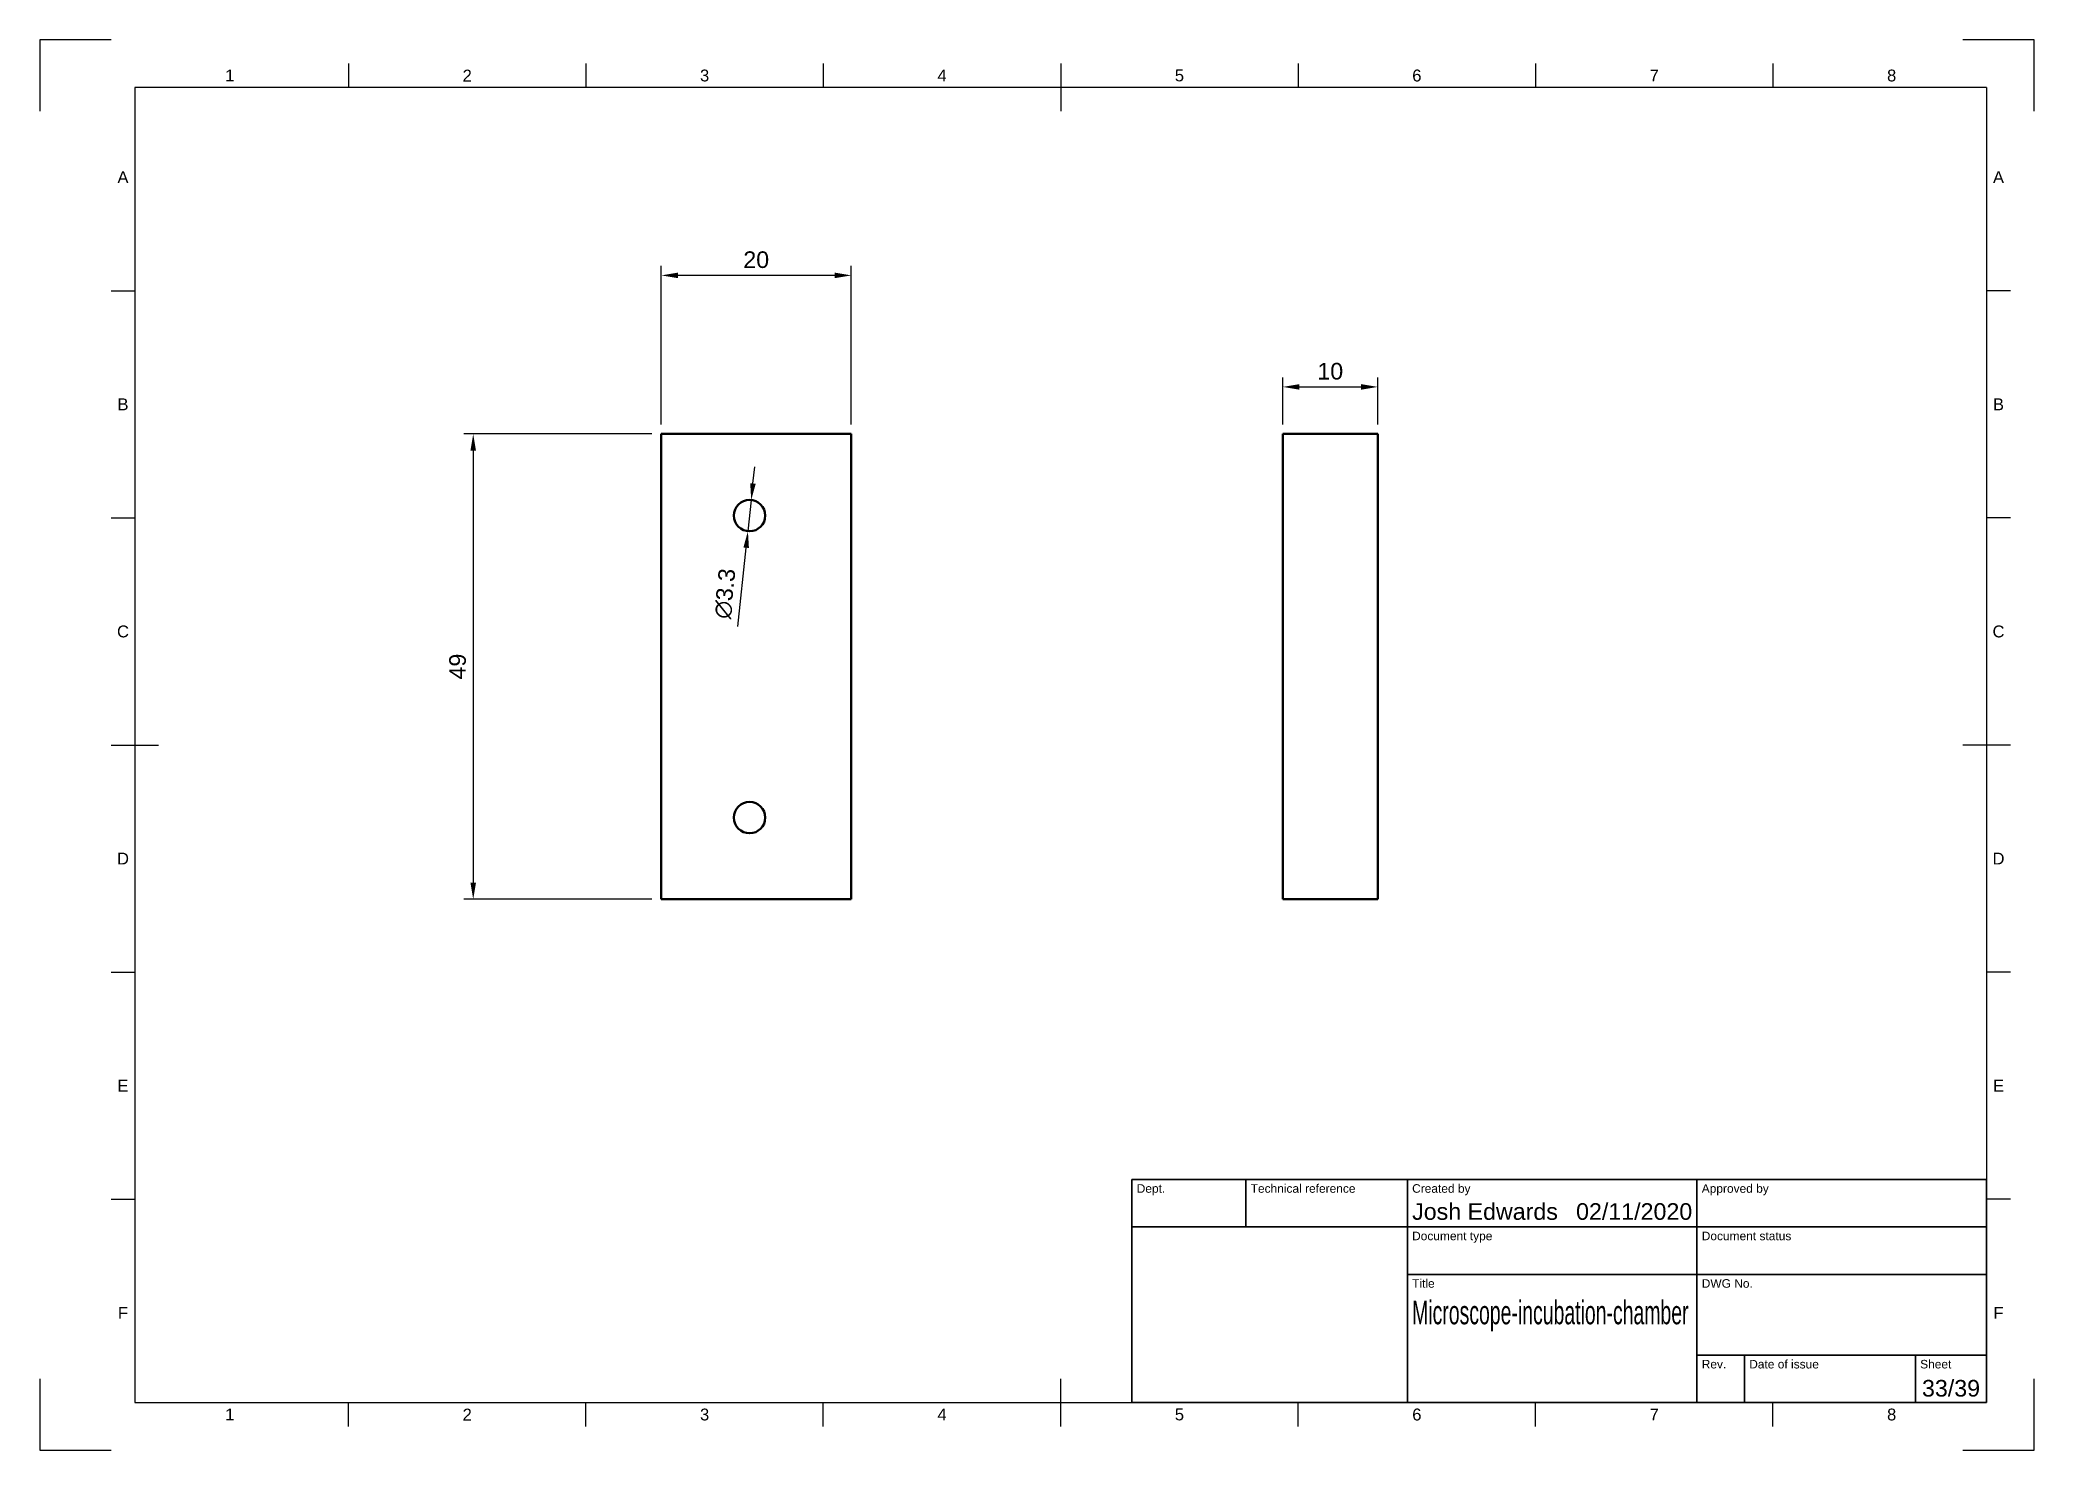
# Model space of a CAD drawing. Header units: millimetres. Extents: x 0 to 420, y 0 to 297.
import ezdxf
from ezdxf.enums import TextEntityAlignment as Align

# ---------------------------------------------------------------- set-up
doc = ezdxf.new("R2010")
doc.units = ezdxf.units.MM
doc.header["$LTSCALE"] = 0.75
for name, color, linetype, lineweight in [('Border', 7, 'Continuous', 25), ('Dimensions', 7, 'Continuous', 25), ('TitleBlock', 7, 'Continuous', 35), ('Visible', 7, 'Continuous', 50)]:
    doc.layers.add(name, color=color, linetype=linetype, lineweight=lineweight)
doc.styles.add('FusionTitle', font='')
doc.styles.get("Standard").update_dxf_attribs({"font": 'arial.ttf'})
doc.styles.get('FusionTitle').set_extended_font_data('Arial Unicode MS')
doc.dimstyles.new('ISO-25', dxfattribs={"dimtxt": 3.5, "dimasz": 3.5, "dimexe": 2, "dimexo": 2, "dimgap": 1.5, "dimtad": 1, "dimzin": 12, "dimdsep": 46, "dimtxsty": 'Standard', "dimcen": 0, "dimclrd": 256, "dimclre": 256, "dimclrt": 256, "dimazin": 3, "dimtp": 0.1, "dimtm": 0.1, "dimtfac": 0.714, "dimtmove": 0, "dimatfit": 3, "dimfxl": 1, "dimtzin": 12, "dimarcsym": 0})

# ---------------------------------------------------------------- blocks, each defined once
blk = doc.blocks.new('ISO_A3_SHEET')
at = {"layer": 'Border'}
for p, q in [((15, 297), (0, 297)), ((0, 297), (0, 282)), ((420, 297), (405, 297)), ((420, 282), (420, 297)), ((65, 292), (65, 287)), ((115, 292), (115, 287)), ((165, 292), (165, 287)), ((215, 292), (215, 282)), ((265, 292), (265, 287)), ((315, 292), (315, 287)), ((365, 292), (365, 287)), ((410, 287), (20, 287)), ((20, 287), (20, 10)), ((410, 287), (410, 10)), ((15, 244.16666), (20, 244.16666)), ((415, 244.16666), (410, 244.16666)), ((15, 196.33333), (20, 196.33333)), ((415, 196.33333), (410, 196.33333)), ((15, 148.5), (25, 148.5)), ((415, 148.5), (405, 148.5)), ((15, 100.66667), (20, 100.66667)), ((415, 100.66667), (410, 100.66667)), ((15, 52.83334), (20, 52.83334)), ((415, 52.83334), (410, 52.83334)), ((0, 15), (0, 0)), ((215, 5), (215, 15)), ((420, 0), (420, 15)), ((20, 10), (410, 10)), ((65, 5), (65, 10)), ((115, 5), (115, 10)), ((165, 5), (165, 10)), ((265, 5), (265, 10)), ((315, 5), (315, 10)), ((365, 5), (365, 10)), ((0, 0), (15, 0)), ((405, 0), (420, 0))]:
    blk.add_line(p, q, dxfattribs=at)
at = {"layer": 'Border', "style": 'FusionTitle'}
for s, p in [('1', (40, 289.5)), ('2', (90, 289.5)), ('3', (140, 289.5)), ('4', (190, 289.5)), ('5', (240, 289.5)), ('6', (290, 289.5)), ('7', (340, 289.5)), ('8', (390, 289.5)), ('A', (17.5, 268.08333)), ('A', (412.5, 268.08333)), ('B', (17.5, 220.25)), ('B', (412.5, 220.25)), ('C', (17.5, 172.41667)), ('C', (412.5, 172.41667)), ('D', (17.5, 124.58334)), ('D', (412.5, 124.58334)), ('E', (17.5, 76.75001)), ('E', (412.5, 76.75001)), ('F', (17.5, 28.91668)), ('F', (412.5, 28.91668)), ('1', (40, 7.5)), ('2', (90, 7.5)), ('3', (140, 7.5)), ('4', (190, 7.5)), ('5', (240, 7.5)), ('6', (290, 7.5)), ('7', (340, 7.5)), ('8', (390, 7.5))]:
    blk.add_text(s, height=2.5, dxfattribs=at).set_placement(p, align=Align.MIDDLE)
blk = doc.blocks.new('ISO_TITLEBLOCK')
at = {"layer": 'TitleBlock'}
for p, q in [((0, 47), (-180, 47)), ((-180, 47), (-180, 0)), ((-156, 37), (-156, 47)), ((-122, 0), (-122, 47)), ((-61, 0), (-61, 47)), ((0, 0), (0, 47)), ((-180, 37), (0, 37)), ((-122, 27), (0, 27)), ((-61, 10), (0, 10)), ((-51, 0), (-51, 10)), ((-15, 0), (-15, 10)), ((-180, 0), (0, 0))]:
    blk.add_line(p, q, dxfattribs=at)
at = {"layer": 'TitleBlock', "style": 'FusionTitle'}
for s, p in [('Dept.', (-179, 46)), ('Technical reference', (-155, 46)), ('Created by', (-121, 46)), ('Approved by', (-60, 46)), ('Document type', (-121, 36)), ('Document status', (-60, 36)), ('Title', (-121, 26)), ('DWG No.', (-60, 26)), ('Rev.', (-60, 9)), ('Date of issue', (-50, 9)), ('Sheet', (-14, 9))]:
    blk.add_text(s, height=1.8, dxfattribs=at).set_placement(p, align=Align.TOP_LEFT)
for tag, p, height in [('DEPT', (-179, 38.5), 3.5), ('TECHNICAL_REFERENCE', (-155, 38.5), 3.5), ('CREATED_BY', (-121, 38.5), 3.5), ('APPROVED_BY', (-60, 38.5), 3.5), ('DOCUMENT_TYPE', (-121, 28.5), 3.5), ('DOCUMENT_STATUS', (-60, 28.5), 3.5), ('TITLE_1', (-121, 16.5), 5), ('TITLE_2', (-121, 9), 5), ('TITLE_3', (-121, 1.5), 5), ('DATE_OF_ISSUE', (-50, 1.5), 3.5)]:
    blk.add_attdef(tag, p, '', height=height, dxfattribs=at)
for tag, p in [('CREATED_DATE', (-62, 38.5)), ('APPROVED_DATE', (-1, 38.5))]:
    blk.add_attdef(tag, text='', height=3.5, dxfattribs=at).set_placement(p, align=Align.RIGHT)
for tag, height, p in [('DRAWING_NUMBER', 5, (-30.5, 16.6)), ('REV', 3.5, (-56, 3.1)), ('SHEET', 3.5, (-7.5, 3.1))]:
    blk.add_attdef(tag, text='', height=height, dxfattribs=at).set_placement(p, align=Align.MIDDLE)
blk = doc.blocks.new('*D9')
at = {"layer": 'Defpoints', "color": 0, "transparency": 16777216}
for p in [(130.864801, 247.40202), (130.864801, 214.01182), (170.864801, 214.01182)]:
    blk.add_point(p, dxfattribs=at)
at = {"layer": 'Dimensions', "lineweight": -2, "transparency": 16777216}
for p, q in [((130.864801, 216.01182), (130.864801, 249.40202)), ((170.864801, 216.01182), (170.864801, 249.40202)), ((167.364801, 247.40202), (134.364801, 247.40202))]:
    blk.add_line(p, q, dxfattribs=at)
at = {"layer": 'Dimensions', "transparency": 16777216}
for points in [[(134.364801, 247.985354), (134.364801, 246.818687), (130.864801, 247.40202)], [(167.364801, 247.985354), (167.364801, 246.818687), (170.864801, 247.40202)]]:
    blk.add_solid(points, dxfattribs=at)
at = {"layer": 'Dimensions', "transparency": 16777216, "insert": (150.864801, 250.689026), "char_height": 3.5, "attachment_point": 5}
blk.add_mtext('20', dxfattribs=at)
blk = doc.blocks.new('*D10')
at = {"layer": 'Defpoints', "color": 0, "transparency": 16777216}
for p in [(130.864801, 214.01182), (91.266821, 116.01182), (130.864801, 116.01182)]:
    blk.add_point(p, dxfattribs=at)
at = {"layer": 'Dimensions', "lineweight": -2, "transparency": 16777216}
for p, q in [((128.864801, 214.01182), (89.266821, 214.01182)), ((91.266821, 210.51182), (91.266821, 119.51182)), ((128.864801, 116.01182), (89.266821, 116.01182))]:
    blk.add_line(p, q, dxfattribs=at)
at = {"layer": 'Dimensions', "transparency": 16777216}
for points in [[(90.683488, 210.51182), (91.850155, 210.51182), (91.266821, 214.01182)], [(90.683488, 119.51182), (91.850155, 119.51182), (91.266821, 116.01182)]]:
    blk.add_solid(points, dxfattribs=at)
at = {"layer": 'Dimensions', "transparency": 16777216, "insert": (87.979816, 165.01182), "char_height": 3.5, "attachment_point": 5, "rotation": 90}
blk.add_mtext('49', dxfattribs=at)
blk = doc.blocks.new('*D11')
at = {"layer": 'Defpoints', "color": 0, "transparency": 16777216}
for p in [(149.811417, 200.093566), (149.118186, 193.530074)]:
    blk.add_point(p, dxfattribs=at)
at = {"layer": 'Dimensions', "lineweight": -2, "transparency": 16777216}
for p, q in [((150.179039, 203.574206), (150.546662, 207.054846)), ((149.811417, 200.093566), (149.118186, 193.530074)), ((146.99857, 173.461618), (148.750563, 190.049434))]:
    blk.add_line(p, q, dxfattribs=at)
at = {"layer": 'Dimensions', "transparency": 16777216}
for points in [[(149.598933, 203.635476), (150.759146, 203.512935), (149.811417, 200.093566)], [(148.170456, 190.110704), (149.33067, 189.988163), (149.118186, 193.530074)]]:
    blk.add_solid(points, dxfattribs=at)
at = {"layer": 'Dimensions', "transparency": 16777216, "insert": (144.324588, 180.370738), "char_height": 3.5, "attachment_point": 5, "rotation": 83.97081979}
blk.add_mtext('∅3.3', dxfattribs=at)
blk = doc.blocks.new('*D12')
at = {"layer": 'Defpoints', "color": 0, "transparency": 16777216}
for p in [(281.76343, 223.911315), (261.76343, 214.01182), (281.76343, 214.01182)]:
    blk.add_point(p, dxfattribs=at)
at = {"layer": 'Dimensions', "lineweight": -2, "transparency": 16777216}
for p, q in [((261.76343, 216.01182), (261.76343, 225.911315)), ((265.26343, 223.911315), (278.26343, 223.911315)), ((281.76343, 216.01182), (281.76343, 225.911315))]:
    blk.add_line(p, q, dxfattribs=at)
at = {"layer": 'Dimensions', "transparency": 16777216}
for points in [[(265.26343, 224.494648), (265.26343, 223.327981), (261.76343, 223.911315)], [(278.26343, 224.494648), (278.26343, 223.327981), (281.76343, 223.911315)]]:
    blk.add_solid(points, dxfattribs=at)
at = {"layer": 'Dimensions', "transparency": 16777216, "insert": (271.76343, 227.19832), "char_height": 3.5, "attachment_point": 5}
blk.add_mtext('10', dxfattribs=at)

msp = doc.modelspace()

# ---------------------------------------------------------------- linework, layer by layer
at = {"layer": 'Visible', "extrusion": (0, 1, 0)}
for p, q in [((130.864801, 214.01182, 10), (130.864801, 116.01182, 10)), ((170.864801, 214.01182, 10), (130.864801, 214.01182, 10)), ((170.864801, 116.01182, 10), (170.864801, 214.01182, 10)), ((261.76343, 116.01182, 20), (261.76343, 214.01182, 20)), ((261.76343, 214.01182, 20), (281.76343, 214.01182, 20)), ((281.76343, 214.01182, 20), (281.76343, 116.01182, 20)), ((130.864801, 116.01182, 10), (170.864801, 116.01182, 10)), ((261.76343, 116.01182, 20), (281.76343, 116.01182, 20))]:
    msp.add_line(p, q, dxfattribs=at)
at = {"layer": 'Visible', "extrusion": (1e-16, 0, -1)}
for centre in [(-149.464801, 196.81182, -10), (-149.464801, 133.21182, -10)]:
    msp.add_circle(centre, 3.3, dxfattribs=at)

# ---------------------------------------------------------------- block references
at = {"layer": 'Border'}
msp.add_blockref('ISO_A3_SHEET', (0, 0), dxfattribs=at)
at = {"layer": 'TitleBlock'}
ref = msp.add_blockref('ISO_TITLEBLOCK', (410, 10), dxfattribs=at)
ref.add_attrib('CREATED_DATE', '02/11/2020', dxfattribs={"height": 3.5, "style": 'FusionTitle'}).set_placement((348, 48.5), align=Align.RIGHT)
ref.add_attrib('SHEET', '33/39', dxfattribs={"height": 3.5, "style": 'FusionTitle'}).set_placement((402.5, 13.1), align=Align.MIDDLE)
ref.add_attrib('TITLE_1', 'Microscope-incubation-chamber', (289, 26.5), dxfattribs={"height": 5, "style": 'FusionTitle', "width": 0.585891})
ref.add_attrib('CREATED_BY', 'Josh Edwards', (289, 48.5), dxfattribs={"height": 3.5, "style": 'FusionTitle'})

# ---------------------------------------------------------------- dimensions: what is measured, and where the dimension line sits
at = {"layer": 'Dimensions'}
for p1, p2, distance, picture, middle in [((170.864801, 214.01182), (130.864801, 214.01182), -33.3902, '*D9', (150.864801, 250.689026)), ((261.76343, 214.01182), (281.76343, 214.01182), 9.899495, '*D12', (271.76343, 227.19832)), ((130.864801, 214.01182), (130.864801, 116.01182), -39.59798, '*D10', (87.979816, 165.01182))]:
    dim = msp.add_aligned_dim(p1=p1, p2=p2, distance=distance, dimstyle='ISO-25', override={"dimlfac": 0.5, "dimclrd": 256, "dimclre": 256}, dxfattribs=at)
    dim.commit()
    dim.dimension.update_dxf_attribs({"geometry": picture, "text_midpoint": middle})
dim = msp.add_diameter_dim_2p(p1=(149.811417, 200.093566), p2=(149.118186, 193.530074), dimstyle='ISO-25', override={"dimlfac": 0.5, "dimclrd": 256, "dimclre": 256}, dxfattribs=at)
dim.commit()
dim.dimension.update_dxf_attribs({"geometry": '*D11', "text_midpoint": (144.324588, 180.370738)})

doc.saveas('drawing.dxf')
